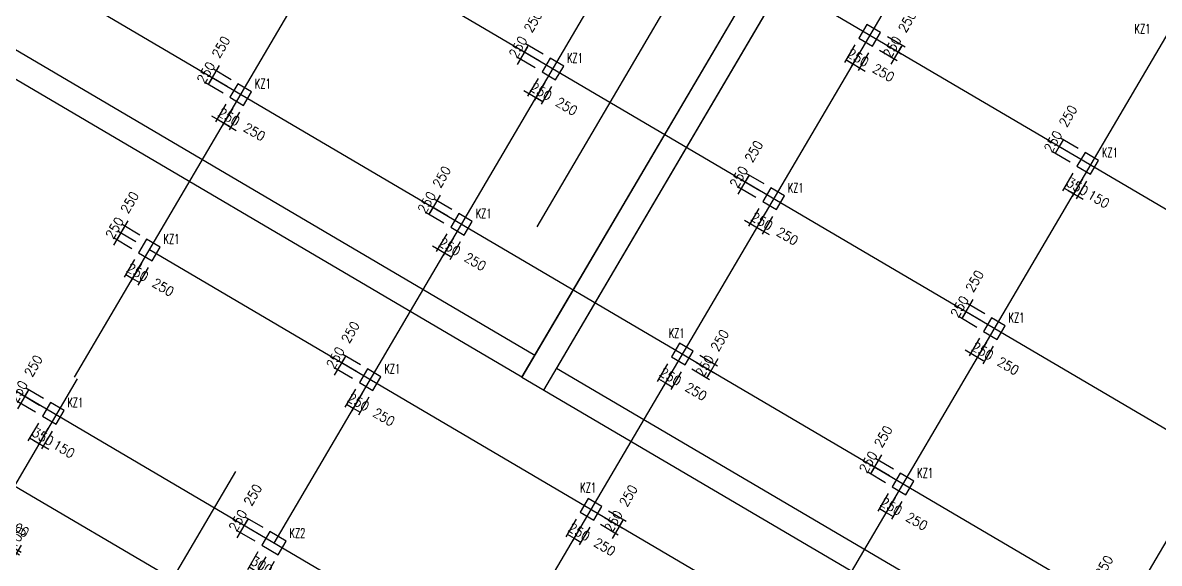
# Model space of a CAD drawing. Extents: x 387171 to 699106, y 11966 to 245688.
# Drawn here: x 607071 to 643018, y 129729 to 146827 of the extents above; entities that cross this region are included whole.
import ezdxf

# ---------------------------------------------------------------- set-up
doc = ezdxf.new("R2010")
doc.units = 0
doc.header["$LTSCALE"] = 100
doc.header["$MEASUREMENT"] = 0
for name, color, linetype in [('COLU', 7, 'Continuous'), ('DIM', 3, 'Continuous'), ('DOTE', 253, 'Continuous'), ('h后浇带', 51, 'Continuous'), ('NUM', 7, 'Continuous'), ('小尺寸', 4, 'Continuous')]:
    doc.layers.add(name, color=color, linetype=linetype)
doc.styles.get("Standard").update_dxf_attribs({"font": 'standard'})
doc.dimstyles.get("Standard").update_dxf_attribs({"dimtxt": 300, "dimasz": 100, "dimexe": 100, "dimexo": 250, "dimgap": 100, "dimtad": 0, "dimtoh": 1, "dimdec": 0, "dimdsep": 46, "dimcen": 0.09, "dimclrt": 7, "dimadec": 0, "dimazin": 0, "dimtfac": 1, "dimtdec": 4, "dimtofl": 0, "dimtmove": 0, "dimatfit": 3, "dimfxl": 1, "dimtolj": 1, "dimtzin": 0, "dimarcsym": 0})

# ---------------------------------------------------------------- blocks, each defined once
blk = doc.blocks.new('*D2995')
at = {"layer": '小尺寸', "color": 0, "linetype": 'ByBlock', "lineweight": -2}
for p, q in [((606244, 130535), (607020, 130080)), ((606194, 130449), (606969, 129993)), ((606781, 129872), (607035, 130303))]:
    blk.add_line(p, q, dxfattribs=at)
for points in [[(606933, 130130), (606970, 130225), (606999, 130208)], [(606883, 130044), (606846, 129949), (606818, 129966)]]:
    blk.add_solid(points, dxfattribs=at)
at = {"layer": '小尺寸', "color": 7, "linetype": 'Continuous', "lineweight": -2, "insert": (606889, 130549), "char_height": 300, "width": 476.67, "attachment_point": 5, "rotation": 59.5454}
blk.add_mtext('100', dxfattribs=at)
blk = doc.blocks.new('*D3087')
at = {"layer": '小尺寸', "color": 0, "linetype": 'ByBlock', "lineweight": -2}
for p, q in [((606470, 130820), (605953, 131124)), ((606019, 130842), (606176, 131109)), ((606292, 130913), (606348, 131008))]:
    blk.add_line(p, q, dxfattribs=at)
for points in [[(606125, 131023), (606030, 131059), (606047, 131088)], [(606297, 130922), (606392, 130885), (606375, 130857)]]:
    blk.add_solid(points, dxfattribs=at)
at = {"layer": '小尺寸', "color": 7, "linetype": 'Continuous', "lineweight": -2, "insert": (606929, 130840), "char_height": 300, "width": 566.67, "attachment_point": 5, "rotation": 329.5454}
blk.add_mtext('200', dxfattribs=at)
blk = doc.blocks.new('*D318')
at = {"layer": 'DIM', "color": 0, "linetype": 'ByBlock', "lineweight": -2}
for p, q in [((639979, 143124), (639852, 142908)), ((640453, 142845), (639893, 143174)), ((640326, 142629), (639766, 142959))]:
    blk.add_line(p, q, dxfattribs=at)
for points in [[(639979, 143124), (639943, 143029), (639914, 143046)], [(639852, 142908), (639889, 143003), (639917, 142986)]]:
    blk.add_solid(points, dxfattribs=at)
at = {"layer": 'DIM', "color": 7, "linetype": 'Continuous', "lineweight": -2, "insert": (640132, 143877), "char_height": 300, "width": 566.67, "attachment_point": 5, "rotation": 59.5454}
blk.add_mtext('250', dxfattribs=at)
blk = doc.blocks.new('*D63')
at = {"layer": 'DIM', "color": 0, "linetype": 'ByBlock', "lineweight": -2}
for p, q in [((640200, 142414), (639639, 142743)), ((639852, 142908), (639726, 142693)), ((640326, 142629), (639766, 142959))]:
    blk.add_line(p, q, dxfattribs=at)
for points in [[(639726, 142693), (639762, 142787), (639791, 142770)], [(639852, 142908), (639816, 142813), (639787, 142830)]]:
    blk.add_solid(points, dxfattribs=at)
at = {"layer": 'DIM', "color": 7, "linetype": 'Continuous', "lineweight": -2, "insert": (639657, 143070), "char_height": 300, "width": 566.67, "attachment_point": 5, "rotation": 59.5454}
blk.add_mtext('250', dxfattribs=at)
blk = doc.blocks.new('*D818')
at = {"layer": 'DIM', "color": 0, "linetype": 'ByBlock', "lineweight": -2}
for p, q in [((640289, 142072), (639959, 141511)), ((640590, 141894), (640261, 141334)), ((640010, 141597), (640311, 141420))]:
    blk.add_line(p, q, dxfattribs=at)
for points in [[(640010, 141597), (640104, 141561), (640088, 141532)], [(640311, 141420), (640217, 141456), (640234, 141485)]]:
    blk.add_solid(points, dxfattribs=at)
at = {"layer": 'DIM', "color": 7, "linetype": 'Continuous', "lineweight": -2, "insert": (640430, 141641), "char_height": 300, "width": 566.67, "attachment_point": 5, "rotation": 329.5454}
blk.add_mtext('350', dxfattribs=at)
blk = doc.blocks.new('*D430')
at = {"layer": 'DIM', "color": 0, "linetype": 'ByBlock', "lineweight": -2}
for p, q in [((640590, 141894), (640261, 141334)), ((640720, 141818), (640390, 141258)), ((640139, 141521), (640613, 141243))]:
    blk.add_line(p, q, dxfattribs=at)
for points in [[(640311, 141420), (640217, 141456), (640234, 141485)], [(640441, 141344), (640535, 141308), (640519, 141279)]]:
    blk.add_solid(points, dxfattribs=at)
at = {"layer": 'DIM', "color": 7, "linetype": 'Continuous', "lineweight": -2, "insert": (641098, 141248), "char_height": 300, "width": 476.67, "attachment_point": 5, "rotation": 329.5454}
blk.add_mtext('150', dxfattribs=at)
blk = doc.blocks.new('*D1351')
at = {"layer": 'DIM', "color": 0, "linetype": 'ByBlock', "lineweight": -2}
for p, q in [((633392, 146126), (633063, 145566)), ((633608, 146000), (633278, 145439)), ((633114, 145652), (633329, 145526))]:
    blk.add_line(p, q, dxfattribs=at)
for points in [[(633114, 145652), (633208, 145616), (633191, 145587)], [(633329, 145526), (633234, 145562), (633251, 145591)]]:
    blk.add_solid(points, dxfattribs=at)
at = {"layer": 'DIM', "color": 7, "linetype": 'Continuous', "lineweight": -2, "insert": (633490, 145721), "char_height": 300, "width": 566.67, "attachment_point": 5, "rotation": 329.5454}
blk.add_mtext('250', dxfattribs=at)
blk = doc.blocks.new('*D1551')
at = {"layer": 'DIM', "color": 0, "linetype": 'ByBlock', "lineweight": -2}
for p, q in [((633608, 146000), (633278, 145439)), ((633157, 145627), (633717, 145298)), ((633823, 145873), (633494, 145313))]:
    blk.add_line(p, q, dxfattribs=at)
for points in [[(633329, 145526), (633234, 145562), (633251, 145591)], [(633545, 145399), (633639, 145363), (633622, 145334)]]:
    blk.add_solid(points, dxfattribs=at)
at = {"layer": 'DIM', "color": 7, "linetype": 'Continuous', "lineweight": -2, "insert": (634297, 145246), "char_height": 300, "width": 566.67, "attachment_point": 5, "rotation": 329.5454}
blk.add_mtext('250', dxfattribs=at)
blk = doc.blocks.new('*D1281')
at = {"layer": 'DIM', "color": 0, "linetype": 'ByBlock', "lineweight": -2}
for p, q in [((634166, 145962), (634726, 145632)), ((634292, 146177), (634853, 145848)), ((634538, 145511), (634868, 146071))]:
    blk.add_line(p, q, dxfattribs=at)
for points in [[(634766, 145899), (634803, 145993), (634831, 145976)], [(634640, 145683), (634603, 145588), (634575, 145605)]]:
    blk.add_solid(points, dxfattribs=at)
at = {"layer": 'DIM', "color": 7, "linetype": 'Continuous', "lineweight": -2, "insert": (634571, 146060), "char_height": 300, "width": 566.67, "attachment_point": 5, "rotation": 59.5454}
blk.add_mtext('250', dxfattribs=at)
blk = doc.blocks.new('*D2078')
at = {"layer": 'DIM', "color": 0, "linetype": 'ByBlock', "lineweight": -2}
for p, q in [((634419, 146393), (634979, 146063)), ((634292, 146177), (634853, 145848)), ((634766, 145899), (634893, 146114))]:
    blk.add_line(p, q, dxfattribs=at)
for points in [[(634766, 145899), (634803, 145993), (634831, 145976)], [(634893, 146114), (634857, 146019), (634828, 146036)]]:
    blk.add_solid(points, dxfattribs=at)
at = {"layer": 'DIM', "color": 7, "linetype": 'Continuous', "lineweight": -2, "insert": (635046, 146867), "char_height": 300, "width": 566.67, "attachment_point": 5, "rotation": 59.5454}
blk.add_mtext('250', dxfattribs=at)
blk = doc.blocks.new('*D2617')
at = {"layer": 'DIM', "color": 0, "linetype": 'ByBlock', "lineweight": -2}
for p, q in [((637125, 138073), (636796, 137513)), ((637372, 137406), (636811, 137736)), ((637498, 137622), (636938, 137951))]:
    blk.add_line(p, q, dxfattribs=at)
for points in [[(636897, 137685), (636861, 137591), (636832, 137607)], [(637024, 137901), (637060, 137995), (637089, 137978)]]:
    blk.add_solid(points, dxfattribs=at)
at = {"layer": 'DIM', "color": 7, "linetype": 'Continuous', "lineweight": -2, "insert": (637177, 138654), "char_height": 300, "width": 566.67, "attachment_point": 5, "rotation": 59.5454}
blk.add_mtext('250', dxfattribs=at)
blk = doc.blocks.new('*D2236')
at = {"layer": 'DIM', "color": 0, "linetype": 'ByBlock', "lineweight": -2}
for p, q in [((636897, 137685), (636771, 137470)), ((637372, 137406), (636811, 137736)), ((637245, 137191), (636684, 137520))]:
    blk.add_line(p, q, dxfattribs=at)
for points in [[(636897, 137685), (636861, 137591), (636832, 137607)], [(636771, 137470), (636807, 137564), (636836, 137547)]]:
    blk.add_solid(points, dxfattribs=at)
at = {"layer": 'DIM', "color": 7, "linetype": 'Continuous', "lineweight": -2, "insert": (636702, 137847), "char_height": 300, "width": 566.67, "attachment_point": 5, "rotation": 59.5454}
blk.add_mtext('250', dxfattribs=at)
blk = doc.blocks.new('*D3158')
at = {"layer": 'DIM', "color": 0, "linetype": 'ByBlock', "lineweight": -2}
for p, q in [((637334, 136849), (637004, 136288)), ((637549, 136722), (637220, 136162)), ((636882, 136476), (637443, 136147))]:
    blk.add_line(p, q, dxfattribs=at)
for points in [[(637055, 136375), (636960, 136411), (636977, 136440)], [(637270, 136248), (637365, 136212), (637348, 136183)]]:
    blk.add_solid(points, dxfattribs=at)
at = {"layer": 'DIM', "color": 7, "linetype": 'Continuous', "lineweight": -2, "insert": (637432, 136443), "char_height": 300, "width": 566.67, "attachment_point": 5, "rotation": 329.5454}
blk.add_mtext('250', dxfattribs=at)
blk = doc.blocks.new('*D3357')
at = {"layer": 'DIM', "color": 0, "linetype": 'ByBlock', "lineweight": -2}
for p, q in [((637549, 136722), (637220, 136162)), ((637270, 136248), (637486, 136121)), ((637765, 136595), (637435, 136035))]:
    blk.add_line(p, q, dxfattribs=at)
for points in [[(637270, 136248), (637365, 136212), (637348, 136183)], [(637486, 136121), (637391, 136158), (637408, 136186)]]:
    blk.add_solid(points, dxfattribs=at)
at = {"layer": 'DIM', "color": 7, "linetype": 'Continuous', "lineweight": -2, "insert": (638239, 135969), "char_height": 300, "width": 566.67, "attachment_point": 5, "rotation": 329.5454}
blk.add_mtext('250', dxfattribs=at)
blk = doc.blocks.new('*D2972')
at = {"layer": 'DIM', "color": 0, "linetype": 'ByBlock', "lineweight": -2}
for p, q in [((630042, 142006), (629915, 141791)), ((630516, 141727), (629955, 142057)), ((630389, 141512), (629829, 141841))]:
    blk.add_line(p, q, dxfattribs=at)
for points in [[(630042, 142006), (630005, 141912), (629977, 141929)], [(629915, 141791), (629951, 141885), (629980, 141869)]]:
    blk.add_solid(points, dxfattribs=at)
at = {"layer": 'DIM', "color": 7, "linetype": 'Continuous', "lineweight": -2, "insert": (630194, 142759), "char_height": 300, "width": 566.67, "attachment_point": 5, "rotation": 59.5454}
blk.add_mtext('250', dxfattribs=at)
blk = doc.blocks.new('*D3887')
at = {"layer": 'DIM', "color": 0, "linetype": 'ByBlock', "lineweight": -2}
for p, q in [((630016, 141963), (629687, 141403)), ((630389, 141512), (629829, 141841)), ((630262, 141296), (629702, 141626))]:
    blk.add_line(p, q, dxfattribs=at)
for points in [[(629915, 141791), (629951, 141885), (629980, 141869)], [(629788, 141575), (629752, 141481), (629723, 141497)]]:
    blk.add_solid(points, dxfattribs=at)
at = {"layer": 'DIM', "color": 7, "linetype": 'Continuous', "lineweight": -2, "insert": (629720, 141952), "char_height": 300, "width": 566.67, "attachment_point": 5, "rotation": 59.5454}
blk.add_mtext('250', dxfattribs=at)
blk = doc.blocks.new('*D3489')
at = {"layer": 'DIM', "color": 0, "linetype": 'ByBlock', "lineweight": -2}
for p, q in [((630351, 140954), (630022, 140394)), ((629900, 140582), (630460, 140252)), ((630567, 140828), (630237, 140267))]:
    blk.add_line(p, q, dxfattribs=at)
for points in [[(630072, 140480), (629978, 140516), (629995, 140545)], [(630288, 140353), (630383, 140317), (630366, 140288)]]:
    blk.add_solid(points, dxfattribs=at)
at = {"layer": 'DIM', "color": 7, "linetype": 'Continuous', "lineweight": -2, "insert": (630449, 140549), "char_height": 300, "width": 566.67, "attachment_point": 5, "rotation": 329.5454}
blk.add_mtext('250', dxfattribs=at)
blk = doc.blocks.new('*D4257')
at = {"layer": 'DIM', "color": 0, "linetype": 'ByBlock', "lineweight": -2}
for p, q in [((630567, 140828), (630237, 140267)), ((630782, 140701), (630453, 140141)), ((630115, 140455), (630676, 140125))]:
    blk.add_line(p, q, dxfattribs=at)
for points in [[(630288, 140353), (630193, 140390), (630210, 140418)], [(630503, 140227), (630598, 140190), (630581, 140162)]]:
    blk.add_solid(points, dxfattribs=at)
at = {"layer": 'DIM', "color": 7, "linetype": 'Continuous', "lineweight": -2, "insert": (631256, 140074), "char_height": 300, "width": 566.67, "attachment_point": 5, "rotation": 329.5454}
blk.add_mtext('250', dxfattribs=at)
blk = doc.blocks.new('*D822')
at = {"layer": 'DIM', "color": 0, "linetype": 'ByBlock', "lineweight": -2}
for p, q in [((623407, 145618), (622846, 145947)), ((623059, 146112), (622932, 145896)), ((623533, 145833), (622973, 146162))]:
    blk.add_line(p, q, dxfattribs=at)
for points in [[(622932, 145896), (622969, 145991), (622998, 145974)], [(623059, 146112), (623023, 146017), (622994, 146034)]]:
    blk.add_solid(points, dxfattribs=at)
at = {"layer": 'DIM', "color": 7, "linetype": 'Continuous', "lineweight": -2, "insert": (623212, 146865), "char_height": 300, "width": 566.67, "attachment_point": 5, "rotation": 59.5454}
blk.add_mtext('250', dxfattribs=at)
blk = doc.blocks.new('*D577')
at = {"layer": 'DIM', "color": 0, "linetype": 'ByBlock', "lineweight": -2}
for p, q in [((623034, 146069), (622704, 145508)), ((623407, 145618), (622846, 145947)), ((623280, 145402), (622720, 145731))]:
    blk.add_line(p, q, dxfattribs=at)
for points in [[(622932, 145896), (622969, 145991), (622998, 145974)], [(622806, 145681), (622769, 145586), (622741, 145603)]]:
    blk.add_solid(points, dxfattribs=at)
at = {"layer": 'DIM', "color": 7, "linetype": 'Continuous', "lineweight": -2, "insert": (622737, 146058), "char_height": 300, "width": 566.67, "attachment_point": 5, "rotation": 59.5454}
blk.add_mtext('250', dxfattribs=at)
blk = doc.blocks.new('*D1354')
at = {"layer": 'DIM', "color": 0, "linetype": 'ByBlock', "lineweight": -2}
for p, q in [((623369, 145060), (623039, 144499)), ((623584, 144933), (623255, 144373)), ((622918, 144687), (623478, 144358))]:
    blk.add_line(p, q, dxfattribs=at)
for points in [[(623090, 144586), (622995, 144622), (623012, 144651)], [(623305, 144459), (623400, 144423), (623383, 144394)]]:
    blk.add_solid(points, dxfattribs=at)
at = {"layer": 'DIM', "color": 7, "linetype": 'Continuous', "lineweight": -2, "insert": (623467, 144654), "char_height": 300, "width": 566.67, "attachment_point": 5, "rotation": 329.5454}
blk.add_mtext('250', dxfattribs=at)
blk = doc.blocks.new('*D1555')
at = {"layer": 'DIM', "color": 0, "linetype": 'ByBlock', "lineweight": -2}
for p, q in [((623584, 144933), (623255, 144373)), ((623800, 144806), (623470, 144246)), ((623305, 144459), (623521, 144332))]:
    blk.add_line(p, q, dxfattribs=at)
for points in [[(623305, 144459), (623400, 144423), (623383, 144394)], [(623521, 144332), (623426, 144369), (623443, 144397)]]:
    blk.add_solid(points, dxfattribs=at)
at = {"layer": 'DIM', "color": 7, "linetype": 'Continuous', "lineweight": -2, "insert": (624274, 144180), "char_height": 300, "width": 566.67, "attachment_point": 5, "rotation": 329.5454}
blk.add_mtext('250', dxfattribs=at)
blk = doc.blocks.new('*D1284')
at = {"layer": 'DIM', "color": 0, "linetype": 'ByBlock', "lineweight": -2}
for p, q in [((641219, 129054), (640889, 128494)), ((641465, 128387), (640905, 128717)), ((641592, 128603), (641031, 128932))]:
    blk.add_line(p, q, dxfattribs=at)
for points in [[(641117, 128882), (641154, 128976), (641183, 128959)], [(640991, 128666), (640954, 128571), (640926, 128588)]]:
    blk.add_solid(points, dxfattribs=at)
at = {"layer": 'DIM', "color": 7, "linetype": 'Continuous', "lineweight": -2, "insert": (641270, 129635), "char_height": 300, "width": 566.67, "attachment_point": 5, "rotation": 59.5454}
blk.add_mtext('250', dxfattribs=at)
blk = doc.blocks.new('*D2213')
at = {"layer": 'DIM', "color": 0, "linetype": 'ByBlock', "lineweight": -2}
for p, q in [((634236, 133160), (633907, 132599)), ((634609, 132708), (634049, 133038)), ((634482, 132493), (633922, 132822))]:
    blk.add_line(p, q, dxfattribs=at)
for points in [[(634135, 132987), (634171, 133082), (634200, 133065)], [(634008, 132772), (633972, 132677), (633943, 132694)]]:
    blk.add_solid(points, dxfattribs=at)
at = {"layer": 'DIM', "color": 7, "linetype": 'Continuous', "lineweight": -2, "insert": (634288, 133740), "char_height": 300, "width": 566.67, "attachment_point": 5, "rotation": 59.5454}
blk.add_mtext('250', dxfattribs=at)
blk = doc.blocks.new('*D3145')
at = {"layer": 'DIM', "color": 0, "linetype": 'ByBlock', "lineweight": -2}
for p, q in [((634008, 132772), (633882, 132556)), ((634482, 132493), (633922, 132822)), ((634356, 132277), (633795, 132607))]:
    blk.add_line(p, q, dxfattribs=at)
for points in [[(633882, 132556), (633918, 132651), (633947, 132634)], [(634008, 132772), (633972, 132677), (633943, 132694)]]:
    blk.add_solid(points, dxfattribs=at)
at = {"layer": 'DIM', "color": 7, "linetype": 'Continuous', "lineweight": -2, "insert": (633813, 132933), "char_height": 300, "width": 566.67, "attachment_point": 5, "rotation": 59.5454}
blk.add_mtext('250', dxfattribs=at)
blk = doc.blocks.new('*D3335')
at = {"layer": 'DIM', "color": 0, "linetype": 'ByBlock', "lineweight": -2}
for p, q in [((634445, 131935), (634115, 131375)), ((634660, 131808), (634331, 131248)), ((634166, 131461), (634381, 131334))]:
    blk.add_line(p, q, dxfattribs=at)
for points in [[(634166, 131461), (634260, 131425), (634244, 131396)], [(634381, 131334), (634287, 131371), (634303, 131399)]]:
    blk.add_solid(points, dxfattribs=at)
at = {"layer": 'DIM', "color": 7, "linetype": 'Continuous', "lineweight": -2, "insert": (634543, 131529), "char_height": 300, "width": 566.67, "attachment_point": 5, "rotation": 329.5454}
blk.add_mtext('250', dxfattribs=at)
blk = doc.blocks.new('*D2946')
at = {"layer": 'DIM', "color": 0, "linetype": 'ByBlock', "lineweight": -2}
for p, q in [((634660, 131808), (634331, 131248)), ((634876, 131682), (634546, 131121)), ((634381, 131334), (634597, 131208))]:
    blk.add_line(p, q, dxfattribs=at)
for points in [[(634381, 131334), (634476, 131298), (634459, 131269)], [(634597, 131208), (634502, 131244), (634519, 131273)]]:
    blk.add_solid(points, dxfattribs=at)
at = {"layer": 'DIM', "color": 7, "linetype": 'Continuous', "lineweight": -2, "insert": (635350, 131055), "char_height": 300, "width": 566.67, "attachment_point": 5, "rotation": 329.5454}
blk.add_mtext('250', dxfattribs=at)
blk = doc.blocks.new('*D3866')
at = {"layer": 'DIM', "color": 0, "linetype": 'ByBlock', "lineweight": -2}
for p, q in [((627462, 136041), (627133, 135480)), ((627678, 135914), (627348, 135354)), ((627183, 135567), (627399, 135440))]:
    blk.add_line(p, q, dxfattribs=at)
for points in [[(627183, 135567), (627278, 135530), (627261, 135502)], [(627399, 135440), (627304, 135476), (627321, 135505)]]:
    blk.add_solid(points, dxfattribs=at)
at = {"layer": 'DIM', "color": 7, "linetype": 'Continuous', "lineweight": -2, "insert": (627560, 135635), "char_height": 300, "width": 566.67, "attachment_point": 5, "rotation": 329.5454}
blk.add_mtext('250', dxfattribs=at)
blk = doc.blocks.new('*D3465')
at = {"layer": 'DIM', "color": 0, "linetype": 'ByBlock', "lineweight": -2}
for p, q in [((627678, 135914), (627348, 135354)), ((627893, 135787), (627564, 135227)), ((627399, 135440), (627614, 135313))]:
    blk.add_line(p, q, dxfattribs=at)
for points in [[(627399, 135440), (627493, 135404), (627477, 135375)], [(627614, 135313), (627520, 135349), (627537, 135378)]]:
    blk.add_solid(points, dxfattribs=at)
at = {"layer": 'DIM', "color": 7, "linetype": 'Continuous', "lineweight": -2, "insert": (628367, 135160), "char_height": 300, "width": 566.67, "attachment_point": 5, "rotation": 329.5454}
blk.add_mtext('250', dxfattribs=at)
blk = doc.blocks.new('*D4374')
at = {"layer": 'DIM', "color": 0, "linetype": 'ByBlock', "lineweight": -2}
for p, q in [((628362, 136092), (628922, 135762)), ((628235, 135876), (628796, 135547)), ((628709, 135597), (628836, 135813))]:
    blk.add_line(p, q, dxfattribs=at)
for points in [[(628709, 135597), (628746, 135692), (628774, 135675)], [(628836, 135813), (628800, 135718), (628771, 135735)]]:
    blk.add_solid(points, dxfattribs=at)
at = {"layer": 'DIM', "color": 7, "linetype": 'Continuous', "lineweight": -2, "insert": (628641, 135974), "char_height": 300, "width": 566.67, "attachment_point": 5, "rotation": 59.5454}
blk.add_mtext('250', dxfattribs=at)
blk = doc.blocks.new('*D3998')
at = {"layer": 'DIM', "color": 0, "linetype": 'ByBlock', "lineweight": -2}
for p, q in [((628489, 136307), (629049, 135978)), ((628362, 136092), (628922, 135762)), ((628735, 135640), (629064, 136201))]:
    blk.add_line(p, q, dxfattribs=at)
for points in [[(628963, 136028), (628999, 136123), (629028, 136106)], [(628836, 135813), (628800, 135718), (628771, 135735)]]:
    blk.add_solid(points, dxfattribs=at)
at = {"layer": 'DIM', "color": 7, "linetype": 'Continuous', "lineweight": -2, "insert": (629116, 136781), "char_height": 300, "width": 566.67, "attachment_point": 5, "rotation": 59.5454}
blk.add_mtext('250', dxfattribs=at)
blk = doc.blocks.new('*D4185')
at = {"layer": 'DIM', "color": 0, "linetype": 'ByBlock', "lineweight": -2}
for p, q in [((613289, 145476), (612960, 144916)), ((613662, 145025), (613101, 145354)), ((613535, 144809), (612975, 145139))]:
    blk.add_line(p, q, dxfattribs=at)
for points in [[(613188, 145304), (613224, 145398), (613253, 145382)], [(613061, 145088), (613025, 144994), (612996, 145010)]]:
    blk.add_solid(points, dxfattribs=at)
at = {"layer": 'DIM', "color": 7, "linetype": 'Continuous', "lineweight": -2, "insert": (613340, 146057), "char_height": 300, "width": 566.67, "attachment_point": 5, "rotation": 59.5454}
blk.add_mtext('250', dxfattribs=at)
blk = doc.blocks.new('*D431')
at = {"layer": 'DIM', "color": 0, "linetype": 'ByBlock', "lineweight": -2}
for p, q in [((613408, 144594), (612848, 144923)), ((613061, 145088), (612934, 144873)), ((613535, 144809), (612975, 145139))]:
    blk.add_line(p, q, dxfattribs=at)
for points in [[(612934, 144873), (612971, 144967), (612999, 144951)], [(613061, 145088), (613025, 144994), (612996, 145010)]]:
    blk.add_solid(points, dxfattribs=at)
at = {"layer": 'DIM', "color": 7, "linetype": 'Continuous', "lineweight": -2, "insert": (612866, 145250), "char_height": 300, "width": 566.67, "attachment_point": 5, "rotation": 59.5454}
blk.add_mtext('250', dxfattribs=at)
blk = doc.blocks.new('*D34')
at = {"layer": 'DIM', "color": 0, "linetype": 'ByBlock', "lineweight": -2}
for p, q in [((613497, 144252), (613168, 143691)), ((613046, 143879), (613606, 143550)), ((613713, 144125), (613383, 143565))]:
    blk.add_line(p, q, dxfattribs=at)
for points in [[(613218, 143778), (613124, 143814), (613141, 143843)], [(613434, 143651), (613529, 143615), (613512, 143586)]]:
    blk.add_solid(points, dxfattribs=at)
at = {"layer": 'DIM', "color": 7, "linetype": 'Continuous', "lineweight": -2, "insert": (613595, 143846), "char_height": 300, "width": 566.67, "attachment_point": 5, "rotation": 329.5454}
blk.add_mtext('250', dxfattribs=at)
blk = doc.blocks.new('*D838')
at = {"layer": 'DIM', "color": 0, "linetype": 'ByBlock', "lineweight": -2}
for p, q in [((613713, 144125), (613383, 143565)), ((613928, 143998), (613599, 143438)), ((613261, 143752), (613822, 143423))]:
    blk.add_line(p, q, dxfattribs=at)
for points in [[(613434, 143651), (613339, 143687), (613356, 143716)], [(613649, 143524), (613744, 143488), (613727, 143459)]]:
    blk.add_solid(points, dxfattribs=at)
at = {"layer": 'DIM', "color": 7, "linetype": 'Continuous', "lineweight": -2, "insert": (614402, 143372), "char_height": 300, "width": 566.67, "attachment_point": 5, "rotation": 329.5454}
blk.add_mtext('250', dxfattribs=at)
blk = doc.blocks.new('*D607')
at = {"layer": 'DIM', "color": 0, "linetype": 'ByBlock', "lineweight": -2}
for p, q in [((620272, 141371), (619942, 140810)), ((620518, 140704), (619957, 141033)), ((620644, 140919), (620084, 141249))]:
    blk.add_line(p, q, dxfattribs=at)
for points in [[(620170, 141198), (620206, 141293), (620235, 141276)], [(620043, 140983), (620007, 140888), (619978, 140905)]]:
    blk.add_solid(points, dxfattribs=at)
at = {"layer": 'DIM', "color": 7, "linetype": 'Continuous', "lineweight": -2, "insert": (620323, 141951), "char_height": 300, "width": 566.67, "attachment_point": 5, "rotation": 59.5454}
blk.add_mtext('250', dxfattribs=at)
blk = doc.blocks.new('*D1371')
at = {"layer": 'DIM', "color": 0, "linetype": 'ByBlock', "lineweight": -2}
for p, q in [((620043, 140983), (619917, 140767)), ((620518, 140704), (619957, 141033)), ((620391, 140488), (619831, 140818))]:
    blk.add_line(p, q, dxfattribs=at)
for points in [[(620043, 140983), (620007, 140888), (619978, 140905)], [(619917, 140767), (619953, 140862), (619982, 140845)]]:
    blk.add_solid(points, dxfattribs=at)
at = {"layer": 'DIM', "color": 7, "linetype": 'Continuous', "lineweight": -2, "insert": (619848, 141144), "char_height": 300, "width": 566.67, "attachment_point": 5, "rotation": 59.5454}
blk.add_mtext('250', dxfattribs=at)
blk = doc.blocks.new('*D1126')
at = {"layer": 'DIM', "color": 0, "linetype": 'ByBlock', "lineweight": -2}
for p, q in [((620480, 140146), (620150, 139586)), ((620695, 140020), (620366, 139459)), ((620028, 139773), (620589, 139444))]:
    blk.add_line(p, q, dxfattribs=at)
for points in [[(620201, 139672), (620106, 139708), (620123, 139737)], [(620416, 139545), (620511, 139509), (620494, 139480)]]:
    blk.add_solid(points, dxfattribs=at)
at = {"layer": 'DIM', "color": 7, "linetype": 'Continuous', "lineweight": -2, "insert": (620578, 139740), "char_height": 300, "width": 566.67, "attachment_point": 5, "rotation": 329.5454}
blk.add_mtext('250', dxfattribs=at)
blk = doc.blocks.new('*D1318')
at = {"layer": 'DIM', "color": 0, "linetype": 'ByBlock', "lineweight": -2}
for p, q in [((620695, 140020), (620366, 139459)), ((620911, 139893), (620581, 139332)), ((620416, 139545), (620632, 139419))]:
    blk.add_line(p, q, dxfattribs=at)
for points in [[(620416, 139545), (620511, 139509), (620494, 139480)], [(620632, 139419), (620537, 139455), (620554, 139484)]]:
    blk.add_solid(points, dxfattribs=at)
at = {"layer": 'DIM', "color": 7, "linetype": 'Continuous', "lineweight": -2, "insert": (621385, 139266), "char_height": 300, "width": 566.67, "attachment_point": 5, "rotation": 329.5454}
blk.add_mtext('250', dxfattribs=at)
blk = doc.blocks.new('*D3491')
at = {"layer": 'DIM', "color": 0, "linetype": 'ByBlock', "lineweight": -2}
for p, q in [((624573, 131127), (624244, 130567)), ((624788, 131000), (624459, 130440)), ((624294, 130653), (624510, 130526))]:
    blk.add_line(p, q, dxfattribs=at)
for points in [[(624294, 130653), (624389, 130617), (624372, 130588)], [(624510, 130526), (624415, 130563), (624432, 130591)]]:
    blk.add_solid(points, dxfattribs=at)
at = {"layer": 'DIM', "color": 7, "linetype": 'Continuous', "lineweight": -2, "insert": (624671, 130721), "char_height": 300, "width": 566.67, "attachment_point": 5, "rotation": 329.5454}
blk.add_mtext('250', dxfattribs=at)
blk = doc.blocks.new('*D4391')
at = {"layer": 'DIM', "color": 0, "linetype": 'ByBlock', "lineweight": -2}
for p, q in [((624788, 131000), (624459, 130440)), ((625004, 130874), (624675, 130313)), ((624510, 130526), (624725, 130400))]:
    blk.add_line(p, q, dxfattribs=at)
for points in [[(624510, 130526), (624604, 130490), (624587, 130461)], [(624725, 130400), (624631, 130436), (624647, 130465)]]:
    blk.add_solid(points, dxfattribs=at)
at = {"layer": 'DIM', "color": 7, "linetype": 'Continuous', "lineweight": -2, "insert": (625478, 130247), "char_height": 300, "width": 566.67, "attachment_point": 5, "rotation": 329.5454}
blk.add_mtext('250', dxfattribs=at)
blk = doc.blocks.new('*D4025')
at = {"layer": 'DIM', "color": 0, "linetype": 'ByBlock', "lineweight": -2}
for p, q in [((625346, 130962), (625907, 130633)), ((625473, 131178), (626033, 130849)), ((625719, 130511), (626048, 131072))]:
    blk.add_line(p, q, dxfattribs=at)
for points in [[(625947, 130899), (625983, 130994), (626012, 130977)], [(625820, 130684), (625784, 130589), (625755, 130606)]]:
    blk.add_solid(points, dxfattribs=at)
at = {"layer": 'DIM', "color": 7, "linetype": 'Continuous', "lineweight": -2, "insert": (625752, 131061), "char_height": 300, "width": 566.67, "attachment_point": 5, "rotation": 59.5454}
blk.add_mtext('250', dxfattribs=at)
blk = doc.blocks.new('*D4212')
at = {"layer": 'DIM', "color": 0, "linetype": 'ByBlock', "lineweight": -2}
for p, q in [((625600, 131393), (626160, 131064)), ((625473, 131178), (626033, 130849)), ((625947, 130899), (626074, 131115))]:
    blk.add_line(p, q, dxfattribs=at)
for points in [[(625947, 130899), (625983, 130994), (626012, 130977)], [(626074, 131115), (626037, 131020), (626009, 131037)]]:
    blk.add_solid(points, dxfattribs=at)
at = {"layer": 'DIM', "color": 7, "linetype": 'Continuous', "lineweight": -2, "insert": (626226, 131868), "char_height": 300, "width": 566.67, "attachment_point": 5, "rotation": 59.5454}
blk.add_mtext('250', dxfattribs=at)
blk = doc.blocks.new('*D456')
at = {"layer": 'DIM', "color": 0, "linetype": 'ByBlock', "lineweight": -2}
for p, q in [((610400, 140563), (610071, 140002)), ((610646, 139896), (610086, 140225)), ((610773, 140111), (610212, 140441))]:
    blk.add_line(p, q, dxfattribs=at)
for points in [[(610299, 140390), (610335, 140485), (610364, 140468)], [(610172, 140175), (610136, 140080), (610107, 140097)]]:
    blk.add_solid(points, dxfattribs=at)
at = {"layer": 'DIM', "color": 7, "linetype": 'Continuous', "lineweight": -2, "insert": (610451, 141143), "char_height": 300, "width": 566.67, "attachment_point": 5, "rotation": 59.5454}
blk.add_mtext('250', dxfattribs=at)
blk = doc.blocks.new('*D65')
at = {"layer": 'DIM', "color": 0, "linetype": 'ByBlock', "lineweight": -2}
for p, q in [((610273, 140347), (609944, 139787)), ((610646, 139896), (610086, 140225)), ((610519, 139680), (609959, 140010))]:
    blk.add_line(p, q, dxfattribs=at)
for points in [[(610172, 140175), (610208, 140269), (610237, 140252)], [(610045, 139959), (610009, 139865), (609980, 139881)]]:
    blk.add_solid(points, dxfattribs=at)
at = {"layer": 'DIM', "color": 7, "linetype": 'Continuous', "lineweight": -2, "insert": (609977, 140336), "char_height": 300, "width": 566.67, "attachment_point": 5, "rotation": 59.5454}
blk.add_mtext('250', dxfattribs=at)
blk = doc.blocks.new('*D961')
at = {"layer": 'DIM', "color": 0, "linetype": 'ByBlock', "lineweight": -2}
for p, q in [((610608, 139338), (610279, 138778)), ((610824, 139211), (610494, 138651)), ((610329, 138864), (610545, 138737))]:
    blk.add_line(p, q, dxfattribs=at)
for points in [[(610329, 138864), (610424, 138828), (610407, 138799)], [(610545, 138737), (610450, 138774), (610467, 138802)]]:
    blk.add_solid(points, dxfattribs=at)
at = {"layer": 'DIM', "color": 7, "linetype": 'Continuous', "lineweight": -2, "insert": (610706, 138932), "char_height": 300, "width": 566.67, "attachment_point": 5, "rotation": 329.5454}
blk.add_mtext('250', dxfattribs=at)
blk = doc.blocks.new('*D581')
at = {"layer": 'DIM', "color": 0, "linetype": 'ByBlock', "lineweight": -2}
for p, q in [((610824, 139211), (610494, 138651)), ((611039, 139085), (610710, 138524)), ((610545, 138737), (610760, 138611))]:
    blk.add_line(p, q, dxfattribs=at)
for points in [[(610545, 138737), (610639, 138701), (610623, 138672)], [(610760, 138611), (610666, 138647), (610683, 138676)]]:
    blk.add_solid(points, dxfattribs=at)
at = {"layer": 'DIM', "color": 7, "linetype": 'Continuous', "lineweight": -2, "insert": (611513, 138458), "char_height": 300, "width": 566.67, "attachment_point": 5, "rotation": 329.5454}
blk.add_mtext('250', dxfattribs=at)
blk = doc.blocks.new('*D1355')
at = {"layer": 'DIM', "color": 0, "linetype": 'ByBlock', "lineweight": -2}
for p, q in [((617281, 136285), (617154, 136069)), ((617755, 136006), (617195, 136335)), ((617628, 135790), (617068, 136120))]:
    blk.add_line(p, q, dxfattribs=at)
for points in [[(617281, 136285), (617245, 136190), (617216, 136207)], [(617154, 136069), (617191, 136164), (617219, 136147)]]:
    blk.add_solid(points, dxfattribs=at)
at = {"layer": 'DIM', "color": 7, "linetype": 'Continuous', "lineweight": -2, "insert": (617434, 137038), "char_height": 300, "width": 566.67, "attachment_point": 5, "rotation": 59.5454}
blk.add_mtext('250', dxfattribs=at)
blk = doc.blocks.new('*D1108')
at = {"layer": 'DIM', "color": 0, "linetype": 'ByBlock', "lineweight": -2}
for p, q in [((617256, 136242), (616926, 135681)), ((617502, 135575), (616941, 135904)), ((617628, 135790), (617068, 136120))]:
    blk.add_line(p, q, dxfattribs=at)
for points in [[(617154, 136069), (617191, 136164), (617219, 136147)], [(617028, 135854), (616991, 135759), (616963, 135776)]]:
    blk.add_solid(points, dxfattribs=at)
at = {"layer": 'DIM', "color": 7, "linetype": 'Continuous', "lineweight": -2, "insert": (616959, 136231), "char_height": 300, "width": 566.67, "attachment_point": 5, "rotation": 59.5454}
blk.add_mtext('250', dxfattribs=at)
blk = doc.blocks.new('*D1287')
at = {"layer": 'DIM', "color": 0, "linetype": 'ByBlock', "lineweight": -2}
for p, q in [((617591, 135233), (617261, 134672)), ((617806, 135106), (617477, 134546)), ((617312, 134759), (617527, 134632))]:
    blk.add_line(p, q, dxfattribs=at)
for points in [[(617312, 134759), (617406, 134722), (617390, 134693)], [(617527, 134632), (617433, 134668), (617450, 134697)]]:
    blk.add_solid(points, dxfattribs=at)
at = {"layer": 'DIM', "color": 7, "linetype": 'Continuous', "lineweight": -2, "insert": (617689, 134827), "char_height": 300, "width": 566.67, "attachment_point": 5, "rotation": 329.5454}
blk.add_mtext('250', dxfattribs=at)
blk = doc.blocks.new('*D2081')
at = {"layer": 'DIM', "color": 0, "linetype": 'ByBlock', "lineweight": -2}
for p, q in [((617806, 135106), (617477, 134546)), ((618022, 134979), (617692, 134419)), ((617527, 134632), (617743, 134505))]:
    blk.add_line(p, q, dxfattribs=at)
for points in [[(617527, 134632), (617622, 134595), (617605, 134567)], [(617743, 134505), (617648, 134541), (617665, 134570)]]:
    blk.add_solid(points, dxfattribs=at)
at = {"layer": 'DIM', "color": 7, "linetype": 'Continuous', "lineweight": -2, "insert": (618496, 134352), "char_height": 300, "width": 566.67, "attachment_point": 5, "rotation": 329.5454}
blk.add_mtext('250', dxfattribs=at)
blk = doc.blocks.new('*D36')
at = {"layer": 'DIM', "color": 0, "linetype": 'ByBlock', "lineweight": -2}
for p, q in [((607257, 135218), (607131, 135002)), ((607732, 134939), (607171, 135269)), ((607605, 134724), (607045, 135053))]:
    blk.add_line(p, q, dxfattribs=at)
for points in [[(607257, 135218), (607221, 135123), (607192, 135140)], [(607131, 135002), (607167, 135097), (607196, 135080)]]:
    blk.add_solid(points, dxfattribs=at)
at = {"layer": 'DIM', "color": 7, "linetype": 'Continuous', "lineweight": -2, "insert": (607410, 135971), "char_height": 300, "width": 566.67, "attachment_point": 5, "rotation": 59.5454}
blk.add_mtext('250', dxfattribs=at)
blk = doc.blocks.new('*D983')
at = {"layer": 'DIM', "color": 0, "linetype": 'ByBlock', "lineweight": -2}
for p, q in [((607232, 135175), (606903, 134615)), ((607478, 134508), (606918, 134838)), ((607605, 134724), (607045, 135053))]:
    blk.add_line(p, q, dxfattribs=at)
for points in [[(607131, 135002), (607167, 135097), (607196, 135080)], [(607004, 134787), (606968, 134692), (606939, 134709)]]:
    blk.add_solid(points, dxfattribs=at)
at = {"layer": 'DIM', "color": 7, "linetype": 'Continuous', "lineweight": -2, "insert": (606936, 135164), "char_height": 300, "width": 566.67, "attachment_point": 5, "rotation": 59.5454}
blk.add_mtext('250', dxfattribs=at)
blk = doc.blocks.new('*D609')
at = {"layer": 'DIM', "color": 0, "linetype": 'ByBlock', "lineweight": -2}
for p, q in [((607567, 134166), (607237, 133606)), ((607869, 133989), (607539, 133428)), ((607288, 133692), (607590, 133514))]:
    blk.add_line(p, q, dxfattribs=at)
for points in [[(607288, 133692), (607383, 133656), (607366, 133627)], [(607590, 133514), (607495, 133551), (607512, 133580)]]:
    blk.add_solid(points, dxfattribs=at)
at = {"layer": 'DIM', "color": 7, "linetype": 'Continuous', "lineweight": -2, "insert": (607708, 133735), "char_height": 300, "width": 566.67, "attachment_point": 5, "rotation": 329.5454}
blk.add_mtext('350', dxfattribs=at)
blk = doc.blocks.new('*D1372')
at = {"layer": 'DIM', "color": 0, "linetype": 'ByBlock', "lineweight": -2}
for p, q in [((607869, 133989), (607539, 133428)), ((607998, 133913), (607669, 133352)), ((607417, 133616), (607892, 133337))]:
    blk.add_line(p, q, dxfattribs=at)
for points in [[(607590, 133514), (607495, 133551), (607512, 133580)], [(607719, 133438), (607814, 133402), (607797, 133373)]]:
    blk.add_solid(points, dxfattribs=at)
at = {"layer": 'DIM', "color": 7, "linetype": 'Continuous', "lineweight": -2, "insert": (608376, 133342), "char_height": 300, "width": 476.67, "attachment_point": 5, "rotation": 329.5454}
blk.add_mtext('150', dxfattribs=at)
blk = doc.blocks.new('*D1129')
at = {"layer": 'DIM', "color": 0, "linetype": 'ByBlock', "lineweight": -2}
for p, q in [((614544, 130644), (613984, 130973)), ((614197, 131138), (614070, 130922)), ((614671, 130859), (614111, 131188))]:
    blk.add_line(p, q, dxfattribs=at)
for points in [[(614070, 130922), (614106, 131017), (614135, 131000)], [(614197, 131138), (614160, 131043), (614132, 131060)]]:
    blk.add_solid(points, dxfattribs=at)
at = {"layer": 'DIM', "color": 7, "linetype": 'Continuous', "lineweight": -2, "insert": (614349, 131891), "char_height": 300, "width": 566.67, "attachment_point": 5, "rotation": 59.5454}
blk.add_mtext('250', dxfattribs=at)
blk = doc.blocks.new('*D1320')
at = {"layer": 'DIM', "color": 0, "linetype": 'ByBlock', "lineweight": -2}
for p, q in [((614171, 131095), (613842, 130534)), ((614544, 130644), (613984, 130973)), ((614418, 130428), (613857, 130757))]:
    blk.add_line(p, q, dxfattribs=at)
for points in [[(614070, 130922), (614106, 131017), (614135, 131000)], [(613943, 130707), (613907, 130612), (613878, 130629)]]:
    blk.add_solid(points, dxfattribs=at)
at = {"layer": 'DIM', "color": 7, "linetype": 'Continuous', "lineweight": -2, "insert": (613875, 131084), "char_height": 300, "width": 566.67, "attachment_point": 5, "rotation": 59.5454}
blk.add_mtext('250', dxfattribs=at)
blk = doc.blocks.new('*D2252')
at = {"layer": 'DIM', "color": 0, "linetype": 'ByBlock', "lineweight": -2}
for p, q in [((614506, 130086), (614177, 129525)), ((614765, 129934), (614435, 129373)), ((614228, 129612), (614486, 129460))]:
    blk.add_line(p, q, dxfattribs=at)
for points in [[(614228, 129612), (614322, 129575), (614305, 129547)], [(614486, 129460), (614391, 129496), (614408, 129525)]]:
    blk.add_solid(points, dxfattribs=at)
at = {"layer": 'DIM', "color": 7, "linetype": 'Continuous', "lineweight": -2, "insert": (614626, 129667), "char_height": 300, "width": 566.67, "attachment_point": 5, "rotation": 329.5454}
blk.add_mtext('300', dxfattribs=at)
blk = doc.blocks.new('*D1851')
at = {"layer": 'DIM', "color": 0, "linetype": 'ByBlock', "lineweight": -2}
for p, q in [((614765, 129934), (614435, 129373)), ((615024, 129782), (614694, 129221)), ((614486, 129460), (614745, 129308))]:
    blk.add_line(p, q, dxfattribs=at)
for points in [[(614486, 129460), (614581, 129423), (614564, 129395)], [(614745, 129308), (614650, 129344), (614667, 129373)]]:
    blk.add_solid(points, dxfattribs=at)
at = {"layer": 'DIM', "color": 7, "linetype": 'Continuous', "lineweight": -2, "insert": (615519, 129142), "char_height": 300, "width": 566.67, "attachment_point": 5, "rotation": 329.5454}
blk.add_mtext('300', dxfattribs=at)
blk = doc.blocks.new('后浇带现场')
at = {"color": 6, "lineweight": 30}
for points in [[(821257, 720830), (821257, 688843), (805860, 662656), (825600, 651049), (814026, 631365), (812236, 611185), (845904, 608199)], [(822057, 720830), (822057, 688625), (806955, 662940), (826695, 651333), (814807, 631115), (813104, 611911), (845975, 608996)], [(806265, 663346), (787754, 674230), (759207, 674230), (759207, 625070)], [(805860, 662656), (787536, 673430), (760007, 673430), (760007, 625070)]]:
    blk.add_lwpolyline(points, dxfattribs=at)
at = {"layer": 'h后浇带', "color": 1}
for p, q in [((805860, 662656), (821257, 688843)), ((806549, 662251), (822057, 688625))]:
    blk.add_line(p, q, dxfattribs=at)

msp = doc.modelspace()

# ---------------------------------------------------------------- linework, layer by layer
at = {"layer": 'COLU'}
for points in [[(633519, 146342), (633950, 146088.5), (634203.4, 146519.5), (633772.4, 146773)], [(623495.4, 145275.3), (623926.4, 145021.9), (624179.9, 145452.9), (623748.8, 145706.3)], [(613623.9, 144467.3), (614054.9, 144213.8), (614308.3, 144644.8), (613877.3, 144898.3)], [(640415.2, 142287.1), (640846.3, 142033.7), (641099.7, 142464.7), (640668.7, 142718.1)], [(630477.9, 141169.8), (630908.9, 140916.3), (631162.3, 141347.4), (630731.3, 141600.8)], [(620606.3, 140361.7), (621037.3, 140108.3), (621290.8, 140539.3), (620859.8, 140792.7)], [(610734.8, 139553.7), (611165.8, 139300.3), (611419.2, 139731.3), (610988.2, 139984.7)], [(637460.3, 137064.2), (637891.3, 136810.8), (638144.7, 137241.8), (637713.7, 137495.3)], [(627588.8, 136256.2), (628019.8, 136002.8), (628273.2, 136433.8), (627842.2, 136687.2)], [(617717.3, 135448.2), (618148.3, 135194.7), (618401.7, 135625.7), (617970.7, 135879.2)], [(607693.7, 134381.5), (608124.7, 134128.1), (608378.1, 134559.1), (607947.1, 134812.5)], [(634571.2, 132150.7), (635002.2, 131897.2), (635255.7, 132328.2), (634824.7, 132581.7)], [(624699.7, 131342.6), (625130.7, 131089.2), (625384.1, 131520.2), (624953.1, 131773.6)], [(614633, 130301.3), (615150.2, 129997.2), (615403.7, 130428.2), (614886.4, 130732.3)]]:
    msp.add_lwpolyline(points, close=True, dxfattribs=at)
at = {"layer": 'DOTE'}
for p, q in [((623337.5, 140370.3), (637153.5, 163867.8)), ((650020.1, 136929.7), (605931.4, 162852.9)), ((622000.8, 126259.2), (642528.4, 161171.5)), ((615018.3, 130364.8), (629712.1, 155355)), ((608711.1, 135618.7), (619896.3, 154641.8)), ((646978.9, 131757.5), (609872.7, 153575.2)), ((628983.2, 122153.7), (646343.1, 151678.2)), ((644089.8, 126843.9), (604557.8, 150087.9)), ((587628.3, 143453.4), (636841.8, 114516.9)), ((645989.3, 119114.8), (611077, 139642.5)), ((647775.5, 111104.2), (601053.4, 138575.8)), ((635965.7, 118048.2), (647826.1, 138219.7)), ((608797.3, 135568), (603154.9, 125971.7)), ((613797.1, 132628.3), (607394.4, 121738.9))]:
    msp.add_line(p, q, dxfattribs=at)

# ---------------------------------------------------------------- block references
at = {"color": 3, "lineweight": 30}
msp.add_blockref('后浇带现场', (-182998.7, -527042.1), dxfattribs=at)

# ---------------------------------------------------------------- texts
at = {"layer": 'NUM', "color": 200, "width": 0.7}
for s, p in [('KZ1', (642235.2, 146484.6)), ('KZ1', (624285.9, 145559)), ('KZ1', (614414.4, 144750.9)), ('KZ1', (641205.7, 142570.8)), ('KZ1', (631268.4, 141453.4)), ('KZ1', (621396.8, 140645.4)), ('KZ1', (611525.3, 139837.3)), ('KZ1', (638250.8, 137347.9)), ('KZ1', (627502.6, 136859.5)), ('KZ1', (618507.8, 135731.8)), ('KZ1', (608484.2, 134665.2)), ('KZ1', (635361.7, 132434.3)), ('KZ1', (624702.8, 131971.2)), ('KZ2', (615509.7, 130534.3))]:
    msp.add_text(s, height=300, dxfattribs=at).set_placement(p)

# ---------------------------------------------------------------- dimensions: what is measured, and where the dimension line sits
at = {"layer": 'DIM', "color": 200}
for p1, p2, picture, middle in [((623748.8, 145706.3), (623622.1, 145490.8), '*D822', (622954.2, 146426.5)), ((634076.7, 146304), (634203.4, 146519.5), '*D2078', (634788.1, 146428.8)), ((613877.3, 144898.3), (613750.6, 144682.8), '*D4185', (613082.7, 145618.5)), ((623622.1, 145490.8), (623495.4, 145275.3), '*D577', (622479.7, 145619.5)), ((633519, 146342), (633734.5, 146215.2), '*D1351', (633052.2, 145978.4)), ((633950, 146088.5), (634076.7, 146304), '*D1281', (634313.6, 145621.8)), ((633734.5, 146215.2), (633950, 146088.5), '*D1551', (633859.2, 145503.9)), ((613750.6, 144682.8), (613623.9, 144467.3), '*D431', (612608.2, 144811.5)), ((623495.4, 145275.3), (623710.9, 145148.6), '*D1354', (623028.6, 144911.7)), ((623710.9, 145148.6), (623926.4, 145021.9), '*D1555', (623835.6, 144437.2)), ((613623.9, 144467.3), (613839.4, 144340.5), '*D34', (613157.1, 144103.7)), ((613839.4, 144340.5), (614054.9, 144213.8), '*D838', (613964.1, 143629.2)), ((640668.7, 142718.1), (640542, 142502.6), '*D318', (639874.1, 143438.3)), ((630731.3, 141600.8), (630604.6, 141385.3), '*D2972', (629936.7, 142321)), ((640542, 142502.6), (640415.2, 142287.1), '*D63', (639399.6, 142631.3)), ((620859.8, 140792.7), (620733, 140577.2), '*D607', (620065.2, 141512.9)), ((630604.6, 141385.3), (630477.9, 141169.8), '*D3887', (629462.2, 141514)), ((640415.2, 142287.1), (640716.9, 142109.7), '*D818', (639948.5, 141923.5)), ((640716.9, 142109.7), (640846.3, 142033.7), '*D430', (640741.5, 141457.2)), ((610988.2, 139984.7), (610861.5, 139769.2), '*D456', (610193.6, 140704.9)), ((620733, 140577.2), (620606.3, 140361.7), '*D1371', (619590.7, 140705.9)), ((630477.9, 141169.8), (630693.4, 141043.1), '*D3489', (630011.1, 140806.2)), ((630693.4, 141043.1), (630908.9, 140916.3), '*D4257', (630818.1, 140331.7)), ((610861.5, 139769.2), (610734.8, 139553.7), '*D65', (609719.1, 139897.9)), ((620606.3, 140361.7), (620821.8, 140235), '*D1126', (620139.6, 139998.1)), ((620821.8, 140235), (621037.3, 140108.3), '*D1318', (620946.6, 139523.6)), ((610734.8, 139553.7), (610950.3, 139427), '*D961', (610268, 139190.1)), ((610950.3, 139427), (611165.8, 139300.3), '*D581', (611075, 138715.6)), ((637713.7, 137495.3), (637587, 137279.7), '*D2617', (636919.1, 138215.4)), ((637587, 137279.7), (637460.3, 137064.2), '*D2236', (636444.6, 137408.4)), ((617970.7, 135879.2), (617844, 135663.7), '*D1355', (617176.1, 136599.4)), ((628146.5, 136218.3), (628273.2, 136433.8), '*D3998', (628857.9, 136343)), ((637460.3, 137064.2), (637675.8, 136937.5), '*D3158', (636993.5, 136700.7)), ((637675.8, 136937.5), (637891.3, 136810.8), '*D3357', (637800.5, 136226.2)), ((607947.1, 134812.5), (607820.4, 134597), '*D36', (607152.5, 135532.7)), ((617844, 135663.7), (617717.3, 135448.2), '*D1108', (616701.6, 135792.4)), ((627588.8, 136256.2), (627804.3, 136129.5), '*D3866', (627122, 135892.6)), ((628019.8, 136002.8), (628146.5, 136218.3), '*D4374', (628383.4, 135536)), ((627804.3, 136129.5), (628019.8, 136002.8), '*D3465', (627929, 135418.1)), ((607820.4, 134597), (607693.7, 134381.5), '*D983', (606678, 134725.7)), ((617717.3, 135448.2), (617932.8, 135321.4), '*D1287', (617250.5, 135084.6)), ((617932.8, 135321.4), (618148.3, 135194.7), '*D2081', (618057.5, 134610.1)), ((607693.7, 134381.5), (607995.4, 134204.1), '*D609', (607226.9, 134017.9)), ((607995.4, 134204.1), (608124.7, 134128.1), '*D1372', (608020, 133551.6)), ((634824.7, 132581.7), (634697.9, 132366.2), '*D2213', (634030.1, 133301.9)), ((634697.9, 132366.2), (634571.2, 132150.7), '*D3145', (633555.6, 132494.9)), ((614886.4, 130732.3), (614759.7, 130516.8), '*D1129', (614091.8, 131452.5)), ((625257.4, 131304.7), (625384.1, 131520.2), '*D4212', (625968.8, 131429.4)), ((634571.2, 132150.7), (634786.7, 132023.9), '*D3335', (634104.5, 131787.1)), ((634786.7, 132023.9), (635002.2, 131897.2), '*D2946', (634911.5, 131312.6)), ((614759.7, 130516.8), (614633, 130301.3), '*D1320', (613617.3, 130645.5)), ((624699.7, 131342.6), (624915.2, 131215.9), '*D3491', (624232.9, 130979)), ((624915.2, 131215.9), (625130.7, 131089.2), '*D4391', (625039.9, 130504.5)), ((625130.7, 131089.2), (625257.4, 131304.7), '*D4025', (625494.3, 130622.4)), ((614633, 130301.3), (614891.6, 130149.3), '*D2252', (614166.3, 129937.7)), ((614891.6, 130149.3), (615150.2, 129997.2), '*D1851', (615059.5, 129412.5)), ((641807.1, 128476.1), (641680.4, 128260.6), '*D1284', (641012.5, 129196.3))]:
    dim = msp.add_aligned_dim(p1=p1, p2=p2, distance=-800, dimstyle='Standard', dxfattribs=at)
    dim.commit()
    dim.dimension.update_dxf_attribs({"geometry": picture, "text_midpoint": middle})
at = {"layer": '小尺寸'}
for base, p1, p2, angle, picture, middle in [((606124.9, 131022.9), (606165.7, 130697.7), (605891.9, 130626.7), 149.54537, '*D3087', (606511.9, 131085.4)), ((606933.5, 130130.3), (605978.1, 130576), (606028.8, 130662.2), 59.54537, '*D2995', (606692.6, 130213.9))]:
    dim = msp.add_linear_dim(base=base, p1=p1, p2=p2, angle=angle, dimstyle='Standard', dxfattribs=at)
    dim.commit()
    dim.dimension.update_dxf_attribs({"geometry": picture, "text_midpoint": middle})

doc.saveas('drawing.dxf')
